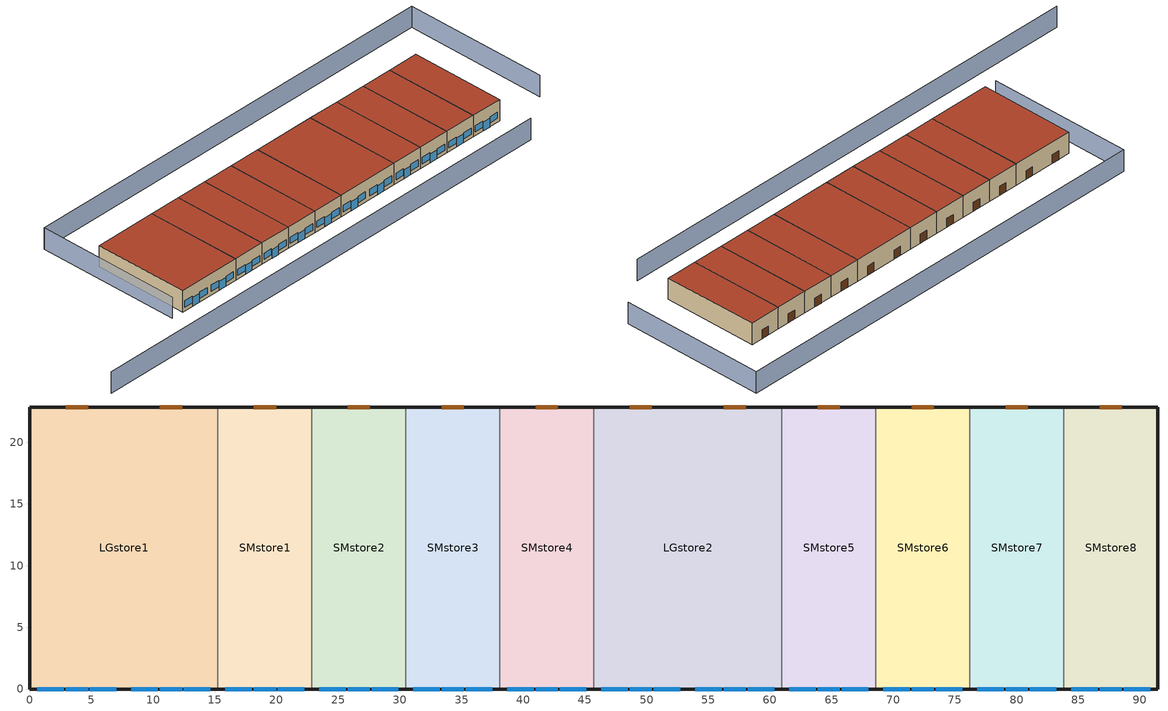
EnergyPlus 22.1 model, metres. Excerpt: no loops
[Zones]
LGstore1
 floor ground (ext-slab): 0,22.86 15.24,22.86 15.24,0 0,0 z0
 wall outside (Steel Frame Non-res Ext Wall): 15.24,22.86 0,22.86 0,0 15.24,0 z0:5.18
 wall to SMstore1 (int-walls): 15.24,0 15.24,22.86 z0:5.18
 window (Window Non-res Fixed): 2.9,0 4.73,0 / 10.52,0 12.35,0 z0:2.13; 0.61,0 2.74,0 / 4.88,0 7.01,0 / 8.23,0 10.36,0 / 12.5,0 14.63,0 z0.91:2.43
 door (Swinging Door Non-res): 4.73,22.86 2.9,22.86 / 12.35,22.86 10.52,22.86 z0:2.13
 roof outside (IEAD Non-res Roof): 15.24,22.86 0,22.86 0,0 15.24,0 z5.18
LGstore2
 floor ground (ext-slab): 45.72,22.86 60.96,22.86 60.96,0 45.72,0 z0
 wall outside (Steel Frame Non-res Ext Wall): 45.72,0 60.96,0 / 60.96,22.86 45.72,22.86 z0:5.18
 wall to SMstore4 (int-walls): 45.72,22.86 45.72,0 z0:5.18
 wall to SMstore5 (int-walls): 60.96,0 60.96,22.86 z0:5.18
 window (Window Non-res Fixed): 48.62,0 50.44,0 / 56.24,0 58.06,0 z0:2.13; 46.33,0 48.46,0 / 50.6,0 52.73,0 / 53.95,0 56.08,0 / 58.22,0 60.35,0 z0.91:2.43
 door (Swinging Door Non-res): 50.44,22.86 48.62,22.86 / 58.06,22.86 56.24,22.86 z0:2.13
 roof outside (IEAD Non-res Roof): 60.96,22.86 45.72,22.86 45.72,0 60.96,0 z5.18
SMstore1
 floor ground (ext-slab): 15.24,22.86 22.86,22.86 22.86,0 15.24,0 z0
 wall outside (Steel Frame Non-res Ext Wall): 15.24,0 22.86,0 / 22.86,22.86 15.24,22.86 z0:5.18
 wall to SMstore2 (int-walls): 22.86,0 22.86,22.86 z0:5.18
 window (Window Non-res Fixed): 18.14,0 19.97,0 z0:2.13; 15.85,0 17.98,0 / 20.12,0 22.25,0 z0.91:2.43
 door (Swinging Door Non-res): 19.97,22.86 18.14,22.86 z0:2.13
 roof outside (IEAD Non-res Roof): 22.86,22.86 15.24,22.86 15.24,0 22.86,0 z5.18
SMstore2
 floor ground (ext-slab): 22.86,22.86 30.48,22.86 30.48,0 22.86,0 z0
 wall outside (Steel Frame Non-res Ext Wall): 22.86,0 30.48,0 / 30.48,22.86 22.86,22.86 z0:5.18
 wall to SMstore3 (int-walls): 30.48,0 30.48,22.86 z0:5.18
 window (Window Non-res Fixed): 25.76,0 27.58,0 z0:2.13; 23.47,0 25.6,0 / 27.74,0 29.87,0 z0.91:2.43
 door (Swinging Door Non-res): 27.58,22.86 25.76,22.86 z0:2.13
 roof outside (IEAD Non-res Roof): 30.48,22.86 22.86,22.86 22.86,0 30.48,0 z5.18
SMstore3
 floor ground (ext-slab): 30.48,22.86 38.1,22.86 38.1,0 30.48,0 z0
 wall outside (Steel Frame Non-res Ext Wall): 30.48,0 38.1,0 / 38.1,22.86 30.48,22.86 z0:5.18
 wall to SMstore4 (int-walls): 38.1,0 38.1,22.86 z0:5.18
 window (Window Non-res Fixed): 33.38,0 35.2,0 z0:2.13; 31.09,0 33.22,0 / 35.36,0 37.49,0 z0.91:2.43
 door (Swinging Door Non-res): 35.2,22.86 33.38,22.86 z0:2.13
 roof outside (IEAD Non-res Roof): 38.1,22.86 30.48,22.86 30.48,0 38.1,0 z5.18
SMstore4
 floor ground (ext-slab): 38.1,22.86 45.72,22.86 45.72,0 38.1,0 z0
 wall outside (Steel Frame Non-res Ext Wall): 38.1,0 45.72,0 / 45.72,22.86 38.1,22.86 z0:5.18
 window (Window Non-res Fixed): 41,0 42.82,0 z0:2.13; 38.71,0 40.84,0 / 42.98,0 45.11,0 z0.91:2.43
 door (Swinging Door Non-res): 42.82,22.86 41,22.86 z0:2.13
 roof outside (IEAD Non-res Roof): 45.72,22.86 38.1,22.86 38.1,0 45.72,0 z5.18
SMstore5
 floor ground (ext-slab): 60.96,22.86 68.58,22.86 68.58,0 60.96,0 z0
 wall outside (Steel Frame Non-res Ext Wall): 60.96,0 68.58,0 / 68.58,22.86 60.96,22.86 z0:5.18
 wall to SMstore6 (int-walls): 68.58,0 68.58,22.86 z0:5.18
 window (Window Non-res Fixed): 63.86,0 65.68,0 z0:2.13; 61.57,0 63.7,0 / 65.84,0 67.97,0 z0.91:2.43
 door (Swinging Door Non-res): 65.68,22.86 63.86,22.86 z0:2.13
 roof outside (IEAD Non-res Roof): 68.58,22.86 60.96,22.86 60.96,0 68.58,0 z5.18
SMstore6
 floor ground (ext-slab): 68.58,22.86 76.2,22.86 76.2,0 68.58,0 z0
 wall outside (Steel Frame Non-res Ext Wall): 68.58,0 76.2,0 / 76.2,22.86 68.58,22.86 z0:5.18
 wall to SMstore7 (int-walls): 76.2,0 76.2,22.86 z0:5.18
 window (Window Non-res Fixed): 71.48,0 73.3,0 z0:2.13; 69.19,0 71.32,0 / 73.46,0 75.59,0 z0.91:2.43
 door (Swinging Door Non-res): 73.3,22.86 71.48,22.86 z0:2.13
 roof outside (IEAD Non-res Roof): 76.2,22.86 68.58,22.86 68.58,0 76.2,0 z5.18
SMstore7
 floor ground (ext-slab): 76.2,22.86 83.82,22.86 83.82,0 76.2,0 z0
 wall outside (Steel Frame Non-res Ext Wall): 76.2,0 83.82,0 / 83.82,22.86 76.2,22.86 z0:5.18
 wall to SMstore8 (int-walls): 83.82,0 83.82,22.86 z0:5.18
 window (Window Non-res Fixed): 79.1,0 80.92,0 z0:2.13; 76.81,0 78.94,0 / 81.08,0 83.21,0 z0.91:2.43
 door (Swinging Door Non-res): 80.92,22.86 79.1,22.86 z0:2.13
 roof outside (IEAD Non-res Roof): 83.82,22.86 76.2,22.86 76.2,0 83.82,0 z5.18
SMstore8
 floor ground (ext-slab): 83.82,22.86 91.44,22.86 91.44,0 83.82,0 z0
 wall outside (Steel Frame Non-res Ext Wall): 83.82,0 91.44,0 91.44,22.86 83.82,22.86 z0:5.18
 window (Window Non-res Fixed): 86.72,0 88.54,0 z0:2.13; 84.43,0 86.56,0 / 88.7,0 90.83,0 z0.91:2.43
 door (Swinging Door Non-res): 88.54,22.86 86.72,22.86 z0:2.13
 roof outside (IEAD Non-res Roof): 91.44,22.86 83.82,22.86 83.82,0 91.44,0 z5.18
shading: -30.09,-9 91,-9 / 103,0 103,35 / 103,35 -3,35 / -3,35 -3,0 z0:5.18
[Building]
Ref Bldg Strip Mall Post1980_v1.3_5.0: North Axis {deg}=34; Terrain=City; Loads Convergence Tolerance Value {W}=0.04; Temperature Convergence Tolerance Value {deltaC}=0.2; Solar Distribution=FullInteriorAndExterior; Maximum Number of Warmup Days=25; Minimum Number of Warmup Days=6
[Site:Location]
Toulouse: Latitude {deg}=43.63; Longitude {deg}=1.37; Time Zone {hr}=1; Elevation {m}=153
[SizingPeriod:DesignDay] Day of Month=21; Humidity Condition Type=Wetbulb; Barometric Pressure {Pa}=83328; Rain Indicator=No; Snow Indicator=No; Daylight Saving Time Indicator=No; Solar Model Indicator=ASHRAEClearSky
Name | Month | Day Type | Maximum Dry-Bulb Temperature {C} | Daily Dry-Bulb Temperature Range {deltaC} | Wetbulb or DewPoint at Maximum Dry-Bulb {C} | Wind Speed {m/s} | Wind Direction {deg} | Sky Clearness
ALBUQUERQUE Ann Htg 99.6% Condns DB | 1 | WinterDesignDay | -9 | 0 | -9 | 3.3 | 0 | 0
ALBUQUERQUE Ann Clg .4% Condns WB=>MDB | 7 | SummerDesignDay | 28.3 | 14.1 | 18.5 | 4.4 | 260 | 1
[Site:WaterMainsTemperature]
Calculation Method=CORRELATION; Annual Average Outdoor Air Temperature {C}=13.18; Maximum Difference In Monthly Average Outdoor Air Temperatures {deltaC}=24
[Site:GroundTemperature:BuildingSurface]
19.213, 19.212, 19.191, 19.196, 20.446, 21.39, 21.565, 21.74, 21.83, 19.836, 19.374, 19.272
[Construction]
Steel Frame Non-res Ext Wall: Wood Siding, Steel Frame NonRes Wall Insulation, 1/2IN Gypsum
IEAD Non-res Roof: Roof Membrane, IEAD NonRes Roof Insulation, Metal Decking
ext-slab: HW CONCRETE
int-walls: 1/2IN Gypsum, 1/2IN Gypsum
Window Non-res Fixed: NonRes Fixed Assembly Window
Swinging Door Non-res: Opaque Door panel NonRes
InteriorFurnishings: Std Wood 6inch
[Material] Thermal Absorptance=0.9
Name | Roughness | Thickness {m} | Conductivity {W/m-K} | Density {kg/m3} | Specific Heat {J/kg-K} | Solar Absorptance | Visible Absorptance
Steel Frame NonRes Wall Insulation | MediumRough | 0.0706187 | 0.049 | 265 | 836.8 | 0.7 | 0.7
IEAD NonRes Roof Insulation | MediumRough | 0.13395 | 0.049 | 265 | 836.8 | 0.7 | 0.7
Std Wood 6inch | MediumSmooth | 0.15 | 0.12 | 540 | 1210 | 0.7 | 0.7
Wood Siding | MediumSmooth | 0.01 | 0.11 | 544.62 | 1210 | 0.78 | 0.78
1/2IN Gypsum | Smooth | 0.0127 | 0.16 | 784.9 | 830 | 0.92 | 0.92
HW CONCRETE | Rough | 0.1016 | 1.311 | 2240 | 836.8 | 0.7 | 0.7
Roof Membrane | VeryRough | 0.0095 | 0.16 | 1121.29 | 1460 | 0.7 | 0.7
Metal Decking | MediumSmooth | 0.0015 | 45.006 | 7680 | 418.4 | 0.7 | 0.3
[WindowMaterial:SimpleGlazingSystem]
NonRes Fixed Assembly Window: U-Factor {W/m2-K}=4.08816; Solar Heat Gain Coefficient=0.36
[Material:NoMass]
Opaque Door panel NonRes: Roughness=MediumRough; Thermal Resistance {m2-K/W}=0.101897; Thermal Absorptance=0.9; Solar Absorptance=0.7; Visible Absorptance=0.7
[ShadingProperty:Reflectance] Diffuse Solar Reflectance of Unglazed Part of Shading Surface=0.3; Diffuse Visible Reflectance of Unglazed Part of Shading Surface=0.3; Fraction of Shading Surface That Is Glazed=1; Glazing Construction=Steel Frame Non-res Ext Wall
Name | Shading Surface
 | Shading Surface 1 South
 | Shading Surface 2 East
 | Shading Surface 3 North
 | Shading Surface 4 West
[Zone] Type=1; Multiplier=1; Floor Area {m2}=autocalculate; Part of Total Floor Area=Yes
LGstore1; LGstore2; SMstore1; SMstore2; SMstore3; SMstore4; SMstore5; SMstore6; SMstore7; SMstore8
[People] Number of People Schedule=BLDG_OCC_SCH; Number of People Calculation Method=Area/Person; Floor Area per Person {m2/person}=6.19; Fraction Radiant=0.3; Sensible Heat Fraction=AUTOCALCULATE; Activity Level Schedule=ACTIVITY_SCH; Enable ASHRAE 55 Comfort Warnings=No; Mean Radiant Temperature Calculation Type=ZoneAveraged; Work Efficiency Schedule=WORK_EFF_SCH; Clothing Insulation Calculation Method=ClothingInsulationSchedule; Clothing Insulation Schedule=CLOTHING_SCH; Air Velocity Schedule=AIR_VELO_SCH; Thermal Comfort Model 1 Type=FANGER
Name | Zone or ZoneList or Space or SpaceList
LGstore1 People | LGstore1
LGstore2 People | LGstore2
SMstore1 People | SMstore1
SMstore2 People | SMstore2
SMstore3 People | SMstore3
SMstore4 People | SMstore4
SMstore5 People | SMstore5
SMstore6 People | SMstore6
SMstore7 People | SMstore7
SMstore8 People | SMstore8
[Lights] Schedule=BLDG_LIGHT_SCH; Design Level Calculation Method=Watts/Area; Return Air Fraction=0; Fraction Radiant=0.7; Fraction Visible=0.2; Fraction Replaceable=1; Return Air Fraction Calculated from Plenum Temperature=No
Name | Zone or ZoneList or Space or SpaceList | Watts per Zone Floor Area {W/m2}
LGstore1_Lights | LGstore1 | 60.26
LGstore2_Lights | LGstore2 | 29.05
SMstore1_Lights | SMstore1 | 60.26
SMstore2_Lights | SMstore2 | 35.51
SMstore3_Lights | SMstore3 | 35.51
SMstore4_Lights | SMstore4 | 35.51
SMstore5_Lights | SMstore5 | 29.05
SMstore6_Lights | SMstore6 | 29.05
SMstore7_Lights | SMstore7 | 29.05
SMstore8_Lights | SMstore8 | 29.05
[ElectricEquipment] Schedule=BLDG_EQUIP_SCH; Design Level Calculation Method=Watts/Area; Watts per Zone Floor Area {W/m2}=4.3; Fraction Latent=0; Fraction Radiant=0.5; Fraction Lost=0
Name | Zone or ZoneList or Space or SpaceList
LGstore1_MiscPlug_Equip | LGstore1
LGstore2_MiscPlug_Equip | LGstore2
SMstore1_MiscPlug_Equip | SMstore1
SMstore2_MiscPlug_Equip | SMstore2
SMstore3_MiscPlug_Equip | SMstore3
SMstore4_MiscPlug_Equip | SMstore4
SMstore5_MiscPlug_Equip | SMstore5
SMstore6_MiscPlug_Equip | SMstore6
SMstore7_MiscPlug_Equip | SMstore7
SMstore8_MiscPlug_Equip | SMstore8
[Exterior:Lights]
Exterior Facade Lighting: Schedule=ALWAYS_ON; Design Level {W}=13499; Control Option=AstronomicalClock
[ZoneInfiltration:DesignFlowRate] Schedule=INFIL_HALF_ON_SCH; Design Flow Rate Calculation Method=Flow/ExteriorArea; Flow per Exterior Surface Area {m3/s-m2}=0.001133; Constant Term Coefficient=1; Temperature Term Coefficient=0; Velocity Term Coefficient=0; Velocity Squared Term Coefficient=0
Name | Zone or ZoneList
LGstore1_Infiltration | LGstore1
LGstore2_Infiltration | LGstore2
SMstore1_Infiltration | SMstore1
SMstore2_Infiltration | SMstore2
SMstore3_Infiltration | SMstore3
SMstore4_Infiltration | SMstore4
SMstore5_Infiltration | SMstore5
SMstore6_Infiltration | SMstore6
SMstore7_Infiltration | SMstore7
SMstore8_Infiltration | SMstore8
[InternalMass] Construction=InteriorFurnishings
Name | Zone or ZoneList | Surface Area {m2}
LGstore1 Internal Mass | LGstore1 | 696.7728
LGstore2 Internal Mass | LGstore2 | 696.7728
SMstore1 Internal Mass | SMstore1 | 348.3864
SMstore2 Internal Mass | SMstore2 | 348.3864
SMstore3 Internal Mass | SMstore3 | 348.3864
SMstore4 Internal Mass | SMstore4 | 348.3864
SMstore5 Internal Mass | SMstore5 | 348.3864
SMstore6 Internal Mass | SMstore6 | 348.3864
SMstore7 Internal Mass | SMstore7 | 348.3864
SMstore8 Internal Mass | SMstore8 | 348.3864
[AvailabilityManager:NightCycle] Applicability Schedule=ALWAYS_ON; Fan Schedule=HVACOperationSchd; Control Type=CycleOnAny; Thermostat Tolerance {deltaC}=1; Cycling Run Time Control Type=FixedRunTime; Cycling Run Time {s}=1800
PSZ-AC_10:10 Availability Manager; PSZ-AC_1:1 Availability Manager; PSZ-AC_2:2 Availability Manager; PSZ-AC_3:3 Availability Manager; PSZ-AC_4:4 Availability Manager; PSZ-AC_5:5 Availability Manager; PSZ-AC_6:6 Availability Manager; PSZ-AC_7:7 Availability Manager; PSZ-AC_8:8 Availability Manager; PSZ-AC_9:9 Availability Manager
[UtilityCost:Tariff]
Name | Output Meter | Conversion Factor Choice | Demand Window Length | Monthly Charge or Variable | Group
PubServColorado_SG_SecondaryGeneral | Electricity:Facility | kWh | HalfHour | 15.3 | Comm Elect
PubServColorado_C_CommercialService | Electricity:Facility | kWh | HalfHour | 6.6 | Comm Elect
CO_EIAMonthlyRateGas | NaturalGas:Facility | MCF |  | 0 | Comm Gas
[UtilityCost:Charge:Simple] Season=Annual
Name | Utility Cost Charge Simple | Tariff | Source Variable | Category Variable | Cost per Unit Value or Variable
 | AnnualEnergyCharge | PubServColorado_SG_SecondaryGeneral | totalEnergy | EnergyCharges | 0.0165
 | AnnualIncentiveCostCharge | PubServColorado_SG_SecondaryGeneral | totalEnergy | EnergyCharges | 0.0021
 | AnnualEnergyCostCharge | PubServColorado_SG_SecondaryGeneral | totalEnergy | EnergyCharges | 0.0083
 | AnnualEnergyCostCharge | PubServColorado_SG_SecondaryGeneral | totalDemand | EnergyCharges | 12.55
 | taxoffourPtNinePercent | PubServColorado_SG_SecondaryGeneral | SubTotal | Taxes | 0.049
 | AnnualEnergyCharge | PubServColorado_C_CommercialService | totalEnergy | EnergyCharges | 0.0602
 | AnnualIncentiveCharge | PubServColorado_C_CommercialService | totalEnergy | EnergyCharges | 0.0021
 | AnnualEnergyCostCharge | PubServColorado_C_CommercialService | totalEnergy | EnergyCharges | 0.0082
 | taxoffourPtNinePercent | PubServColorado_C_CommercialService | SubTotal | Taxes | 0.049
 | MonthlyRateGasCharge | CO_EIAMonthlyRateGas | totalEnergy | EnergyCharges | CO_MonthlyGasRates
 | TaxoffourPtNinePercent | CO_EIAMonthlyRateGas | SubTotal | Taxes | 0.049
[UtilityCost:Qualify] Variable=TotalDemand; Threshold Value or Variable=25; Season=Annual; Threshold Test=Count
Name | Utility Cost Qualify | Tariff | Qualify Type | Number of Months
 | MinDemand25kw | PubServColorado_SG_SecondaryGeneral | Minimum | 12
 | MaxDemand25kw | PubServColorado_C_CommercialService | Maximum | 1
[UtilityCost:Variable]
CO_MonthlyGasRates: Tariff=CO_EIAMonthlyRateGas; Variable Type=Currency; January Value=6.88; February Value=6.66; March Value=7.3; April Value=7.15; May Value=7.42; June Value=7.85; July Value=8.05; August Value=7.99; September Value=7.58; October Value=7.28; November Value=6.92; December Value=6.68
[Schedule:Compact]
ALWAYS_ON: Through: 12/31, For: AllDays, Until: 24:00, 1
BLDG_EQUIP_SCH: Through: 12/31, For: Weekdays, Until: 07:00, 0.2, Until: 08:00, 0.4, Until: 09:00, 0.7, Until: 18:00, 0.9, Until: 20:00, 0.8, Until: 21:00, 0.7, Until: 22:00, 0.4, Until: 24:00, 0.2, For: Saturday, Until: 07:00, 0.15, Until: 08:00, 0.3, Until: 09:00, 0.5, Until: 10:00, 0.8, Until: 18:00, 0.9, Until: 19:00, 0.7, Until: 21:00, 0.5, Until: 22:00, 0.3, Until: 24:00, 0.15, For: SummerDesignDay, Until: 24:00, 1, For: WinterDesignDay, Until: 24:00, 0, For: Sunday Holidays AllOtherDays, Until: 08:00, 0.15, Until: 10:00, 0.3, Until: 12:00, 0.6, Until: 17:00, 0.8, Until: 18:00, 0.6, Until: 19:00, 0.4, Until: 24:00, 0.15
BLDG_LIGHT_SCH: Through: 12/31, For: Weekdays, Until: 07:00, 0.05, Until: 08:00, 0.2, Until: 09:00, 0.5, Until: 18:00, 0.9, Until: 20:00, 0.6, Until: 21:00, 0.5, Until: 22:00, 0.2, Until: 24:00, 0.05, For: Saturday, Until: 07:00, 0.05, Until: 08:00, 0.1, Until: 09:00, 0.3, Until: 10:00, 0.6, Until: 18:00, 0.9, Until: 19:00, 0.5, Until: 21:00, 0.3, Until: 22:00, 0.1, Until: 24:00, 0.05, For: SummerDesignDay, Until: 24:00, 1, For: WinterDesignDay, Until: 24:00, 0, For: Sunday Holidays AllOtherDays, Until: 08:00, 0.05, Until: 10:00, 0.1, Until: 12:00, 0.4, Until: 17:00, 0.6, Until: 18:00, 0.4, Until: 19:00, 0.2, Until: 24:00, 0.05
BLDG_OCC_SCH: Through: 12/31, For: Weekdays, Until: 07:00, 0, Until: 08:00, 0.1, Until: 09:00, 0.2, Until: 11:00, 0.5, Until: 15:00, 0.7, Until: 16:00, 0.8, Until: 17:00, 0.7, Until: 19:00, 0.5, Until: 21:00, 0.3, Until: 24:00, 0, For: SummerDesignDay WinterDesignDay, Until: 24:00, 1, For: Saturday, Until: 07:00, 0, Until: 08:00, 0.1, Until: 09:00, 0.2, Until: 10:00, 0.5, Until: 11:00, 0.6, Until: 17:00, 0.8, Until: 18:00, 0.6, Until: 21:00, 0.2, Until: 22:00, 0.1, Until: 24:00, 0, For: AllOtherDays, Until: 09:00, 0, Until: 10:00, 0.1, Until: 12:00, 0.2, Until: 17:00, 0.4, Until: 18:00, 0.2, Until: 19:00, 0.1, Until: 24:00, 0
INFIL_HALF_ON_SCH: Through: 12/31, For: Weekdays SummerDesignDay, Until: 06:00, 1, Until: 21:00, 0.5, Until: 24:00, 1, For: Saturday, Until: 06:00, 1, Until: 22:00, 0.5, Until: 24:00, 1, For: WinterDesignDay, Until: 24:00, 1, For: Sunday Holidays AllOtherDays, Until: 08:00, 1, Until: 17:00, 0.5, Until: 24:00, 1
CLOTHING_SCH: Through: 04/30, For: AllDays, Until: 24:00, 1, Through: 09/30, For: AllDays, Until: 24:00, 0.5, Through: 12/31, For: AllDays, Until: 24:00, 1
ACTIVITY_SCH: Through: 12/31, For: AllDays, Until: 24:00, 120
AIR_VELO_SCH: Through: 12/31, For: AllDays, Until: 24:00, 0.2
WORK_EFF_SCH: Through: 12/31, For: AllDays, Until: 24:00, 0
HVACOperationSchd: Through: 12/31, For: Weekdays SummerDesignDay, Until: 06:00, 0, Until: 21:00, 1, Until: 24:00, 0, For: Saturday WinterDesignDay, Until: 06:00, 0, Until: 22:00, 1, Until: 24:00, 0, For: AllOtherDays, Until: 08:00, 0, Until: 19:00, 1, Until: 24:00, 0
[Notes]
DOE Commercial Reference Building
Strip Mall, post-1980 construction
EnergyPlus Version 5.0
ASHRAE Standards 90.1-1989 and 62-1999
Description:  Single story, 10 single-zone stores, double size on end and middle.
Form:         Area = 2090 m2 (22,500 ft2);  single size store 174 m2 (1,875 ft2)
Number of Stories = 1; Shape = rectangle
Envelope:     Envelope thermal properties vary with climate according to ASHRAE Standard 90.1-1989.
Opaque constructions: steel frame walls; built-up flat roof (insulation above deck); slab-on-grade floor
Windows: window-to-wall ratio = 10.5% overall, but south wall is the only wall with glazing (26.24%)
Infiltration = 1.5 cfm/ft2 above grade wall area at 0.3 in wc (75 Pa) adjusted to 0.016 in wc (4 Pa).
50% of full value when ventilation system on.
HVAC:         PSZ-AC, gas furnace
Economizers per 90.1-2004
Int. gains:   W/m2 (W/ft2)            lights          elec plug     gas plug
High LPD (2 stores):    60.26 (5.60)    4.3 (0.4)     0
Med LPD (3 stores):     35.51 (3.30)    4.3 (0.4)     0
Low LPD (5 stores):     29.05 (2.70)    4.3 (0.4)     0
People: 6.19 m2/person (15/1000ft2)
Detached Shading:               None
Daylight:                       None
Natural Ventilation:            None
Zonal Equipment:                None
Air Primary Loops:              PSZ-AC
Plant Loops:                    None
System Equipment Autosize:      Yes
Purchased Cooling:              None
Purchased Heating:              None
Coils:                          Coil:Cooling:DX:SingleSpeed; Coil:Heating:Gas
Pumps:                          None
Boilers:                        None
Chillers:                       None
Reference citation for the Commercial Reference Buildings:
Deru, M.; Field, K.; Studer, D.; Benne, K.; Griffith, B.; Torcellini, P;
Halverson, M.; Winiarski, D.; Liu, B.; Rosenberg, M.; Huang, J.;
Yazdanian, M.; Crawley, D. (2010).
U.S. Department of Energy Commercial Reference Building Models of the National Building Stock.
Washington, DC: U.S. Department of Energy, Energy Efficiency and
Renewable Energy, Office of Building Technologies.
***GENERAL SIMULATION PARAMETERS***
Number of Zones: 10
